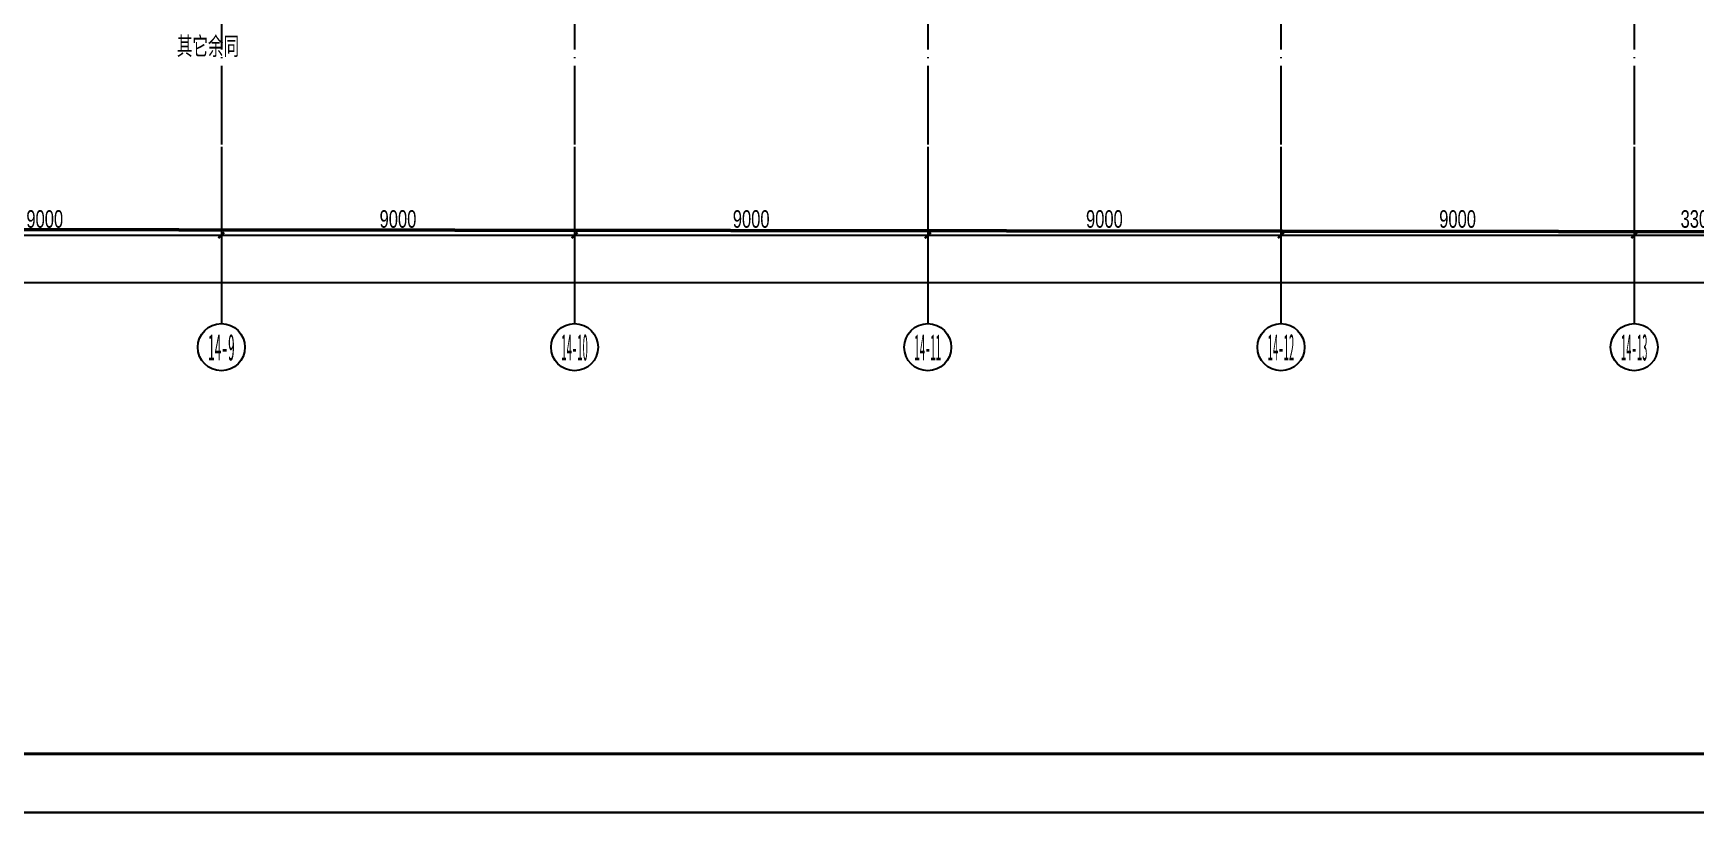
# Model space of a CAD drawing. Extents: x -233336 to 840473, y -28113 to 330904.
# Drawn here: x 63606 to 105943, y -25504 to -5649 of the extents above; entities that cross this region are included whole.
import ezdxf
from ezdxf.enums import TextEntityAlignment as Align
from ezdxf.xclip import XClip

# ---------------------------------------------------------------- set-up
doc = ezdxf.new("R2010")
doc.units = 0
doc.header["$LTSCALE"] = 1000
doc.header["$XCLIPFRAME"] = 2
doc.linetypes.add('104-14# 核心筒$0$DOTE', pattern=[2.42, 2, -0.2, 0.02, -0.2])
doc.layers.get('0').update_dxf_attribs({"linetype": 'CONTINUOUS'})
doc.layers.get('Defpoints').update_dxf_attribs({"linetype": 'CONTINUOUS'})
for name, color, linetype in [('104-14# 核心筒$0$01-标注_轴线坐标', 8, 'CONTINUOUS'), ('104-14# 核心筒$0$A_AXIS-轴线', 8, '104-14# 核心筒$0$DOTE'), ('104-14# 核心筒$0$AXIS_TEXT', 7, 'CONTINUOUS'), ('AXIS_TEXT', 7, 'CONTINUOUS'), ('DIM-插座', 80, 'CONTINUOUS')]:
    doc.layers.add(name, color=color, linetype=linetype)
doc.layers.add('X-104 14#平面$0$road', color=8, linetype='CONTINUOUS', lineweight=50)
doc.styles.add('104-14# 核心筒$0$_TCH_AXIS', font='STXIHEI.TTF', dxfattribs={"width": 0.8})
doc.styles.add('104-14# 核心筒$0$_TCH_DIM_T3', font='ros.shx', dxfattribs={"width": 0.705882, "bigfont": 'jd.shx'})
doc.styles.add('_TEL_DIM', font='ROMANS2', dxfattribs={"width": 0.8, "height": 3.5, "bigfont": 'HZDF2'})
doc.styles.add('COMPLEX', font='COMPLEX')
doc.dimstyles.new('104-14# 核心筒$0$_TCH_ARCH&&150', dxfattribs={"dimtxt": 446.25, "dimasz": 150, "dimexe": 375, "dimexo": 450, "dimgap": 189.375, "dimtad": 1, "dimdec": 0, "dimzin": 0, "dimdsep": 46, "dimtxsty": '104-14# 核心筒$0$_TCH_DIM_T3', "dimblk": '104-14# 核心筒$0$_ArchTick', "dimcen": 0.09, "dimclrt": 7, "dimazin": 2, "dimtfac": 1, "dimtdec": 0, "dimtix": 1, "dimtmove": 2, "dimatfit": 3, "dimfxl": 0, "dimtolj": 1, "dimtzin": 0, "dimarcsym": 0})

# ---------------------------------------------------------------- blocks, each defined once
blk = doc.blocks.new('图框-A1+1-2')
for points, const_width in [([(0, 0), (1261, 0), (1261, 594), (0, 594)], 0.05), ([(1186, 584), (25, 584), (25, 10), (1186, 10)], 0.5)]:
    blk.add_lwpolyline(points, close=True, dxfattribs=dict(const_width=const_width))
blk = doc.blocks.new('104-14# 核心筒$0$_ArchTick')
at = {"color": 0, "linetype": 'ByBlock', "const_width": 0.4}
blk.add_lwpolyline([(-0.5, -0.5), (0.5, 0.5)], dxfattribs=at)
blk = doc.blocks.new('*D245')
at = {"layer": '104-14# 核心筒$0$01-标注_轴线坐标', "color": 0, "lineweight": -2}
for p, q in [((-1359, -8995), (-1359, -12370)), ((116900, -8995), (116900, -12370)), ((-1359, -11995), (116900, -11995))]:
    blk.add_line(p, q, dxfattribs=at)
at = {"layer": 'Defpoints', "color": 0}
for p in [(-1359, -8545), (116900, -8545), (116900, -11995)]:
    blk.add_point(p, dxfattribs=at)
at = {"layer": '104-14# 核心筒$0$01-标注_轴线坐标', "color": 0, "lineweight": -2, "xscale": 150, "yscale": 150, "zscale": 150, "rotation": 180}
blk.add_blockref('104-14# 核心筒$0$_ArchTick', (-1359, -11995), dxfattribs=at)
at = {"layer": '104-14# 核心筒$0$01-标注_轴线坐标', "color": 0, "lineweight": -2, "xscale": 150, "yscale": 150, "zscale": 150}
blk.add_blockref('104-14# 核心筒$0$_ArchTick', (116900, -11995), dxfattribs=at)
at = {"layer": '104-14# 核心筒$0$01-标注_轴线坐标', "color": 7, "insert": (57771, -11583), "char_height": 446.2, "attachment_point": 5, "style": '104-14# 核心筒$0$_TCH_DIM_T3'}
blk.add_mtext('\\A1;118259', dxfattribs=at)
blk = doc.blocks.new('*D254')
at = {"layer": '104-14# 核心筒$0$01-标注_轴线坐标', "color": 0, "lineweight": -2}
for p, q in [((59400, -8995), (59400, -11170)), ((68400, -8995), (68400, -11170)), ((59400, -10795), (68400, -10795))]:
    blk.add_line(p, q, dxfattribs=at)
at = {"layer": 'Defpoints', "color": 0}
for p in [(59400, -8545), (68400, -8545), (68400, -10795)]:
    blk.add_point(p, dxfattribs=at)
at = {"layer": '104-14# 核心筒$0$01-标注_轴线坐标', "color": 0, "lineweight": -2, "xscale": 150, "yscale": 150, "zscale": 150, "rotation": 180}
blk.add_blockref('104-14# 核心筒$0$_ArchTick', (59400, -10795), dxfattribs=at)
at = {"layer": '104-14# 核心筒$0$01-标注_轴线坐标', "color": 0, "lineweight": -2, "xscale": 150, "yscale": 150, "zscale": 150}
blk.add_blockref('104-14# 核心筒$0$_ArchTick', (68400, -10795), dxfattribs=at)
at = {"layer": '104-14# 核心筒$0$01-标注_轴线坐标', "color": 7, "insert": (63900, -10383), "char_height": 446.2, "attachment_point": 5, "style": '104-14# 核心筒$0$_TCH_DIM_T3'}
blk.add_mtext('\\A1;9000', dxfattribs=at)
blk = doc.blocks.new('*D255')
at = {"layer": '104-14# 核心筒$0$01-标注_轴线坐标', "color": 0, "lineweight": -2}
for p, q in [((68400, -8995), (68400, -11170)), ((77400, -8995), (77400, -11170)), ((68400, -10795), (77400, -10795))]:
    blk.add_line(p, q, dxfattribs=at)
at = {"layer": 'Defpoints', "color": 0}
for p in [(68400, -8545), (77400, -8545), (77400, -10795)]:
    blk.add_point(p, dxfattribs=at)
at = {"layer": '104-14# 核心筒$0$01-标注_轴线坐标', "color": 0, "lineweight": -2, "xscale": 150, "yscale": 150, "zscale": 150, "rotation": 180}
blk.add_blockref('104-14# 核心筒$0$_ArchTick', (68400, -10795), dxfattribs=at)
at = {"layer": '104-14# 核心筒$0$01-标注_轴线坐标', "color": 0, "lineweight": -2, "xscale": 150, "yscale": 150, "zscale": 150}
blk.add_blockref('104-14# 核心筒$0$_ArchTick', (77400, -10795), dxfattribs=at)
at = {"layer": '104-14# 核心筒$0$01-标注_轴线坐标', "color": 7, "insert": (72900, -10383), "char_height": 446.2, "attachment_point": 5, "style": '104-14# 核心筒$0$_TCH_DIM_T3'}
blk.add_mtext('\\A1;9000', dxfattribs=at)
blk = doc.blocks.new('*D256')
at = {"layer": '104-14# 核心筒$0$01-标注_轴线坐标', "color": 0, "lineweight": -2}
for p, q in [((77400, -8995), (77400, -11170)), ((86400, -8995), (86400, -11170)), ((77400, -10795), (86400, -10795))]:
    blk.add_line(p, q, dxfattribs=at)
at = {"layer": 'Defpoints', "color": 0}
for p in [(77400, -8545), (86400, -8545), (86400, -10795)]:
    blk.add_point(p, dxfattribs=at)
at = {"layer": '104-14# 核心筒$0$01-标注_轴线坐标', "color": 0, "lineweight": -2, "xscale": 150, "yscale": 150, "zscale": 150, "rotation": 180}
blk.add_blockref('104-14# 核心筒$0$_ArchTick', (77400, -10795), dxfattribs=at)
at = {"layer": '104-14# 核心筒$0$01-标注_轴线坐标', "color": 0, "lineweight": -2, "xscale": 150, "yscale": 150, "zscale": 150}
blk.add_blockref('104-14# 核心筒$0$_ArchTick', (86400, -10795), dxfattribs=at)
at = {"layer": '104-14# 核心筒$0$01-标注_轴线坐标', "color": 7, "insert": (81900, -10383), "char_height": 446.2, "attachment_point": 5, "style": '104-14# 核心筒$0$_TCH_DIM_T3'}
blk.add_mtext('\\A1;9000', dxfattribs=at)
blk = doc.blocks.new('*D257')
at = {"layer": '104-14# 核心筒$0$01-标注_轴线坐标', "color": 0, "lineweight": -2}
for p, q in [((86400, -8995), (86400, -11170)), ((95400, -8995), (95400, -11170)), ((86400, -10795), (95400, -10795))]:
    blk.add_line(p, q, dxfattribs=at)
at = {"layer": 'Defpoints', "color": 0}
for p in [(86400, -8545), (95400, -8545), (95400, -10795)]:
    blk.add_point(p, dxfattribs=at)
at = {"layer": '104-14# 核心筒$0$01-标注_轴线坐标', "color": 0, "lineweight": -2, "xscale": 150, "yscale": 150, "zscale": 150, "rotation": 180}
blk.add_blockref('104-14# 核心筒$0$_ArchTick', (86400, -10795), dxfattribs=at)
at = {"layer": '104-14# 核心筒$0$01-标注_轴线坐标', "color": 0, "lineweight": -2, "xscale": 150, "yscale": 150, "zscale": 150}
blk.add_blockref('104-14# 核心筒$0$_ArchTick', (95400, -10795), dxfattribs=at)
at = {"layer": '104-14# 核心筒$0$01-标注_轴线坐标', "color": 7, "insert": (90900, -10383), "char_height": 446.2, "attachment_point": 5, "style": '104-14# 核心筒$0$_TCH_DIM_T3'}
blk.add_mtext('\\A1;9000', dxfattribs=at)
blk = doc.blocks.new('*D258')
at = {"layer": '104-14# 核心筒$0$01-标注_轴线坐标', "color": 0, "lineweight": -2}
for p, q in [((95400, -8995), (95400, -11170)), ((104400, -8995), (104400, -11170)), ((95400, -10795), (104400, -10795))]:
    blk.add_line(p, q, dxfattribs=at)
at = {"layer": 'Defpoints', "color": 0}
for p in [(95400, -8545), (104400, -8545), (104400, -10795)]:
    blk.add_point(p, dxfattribs=at)
at = {"layer": '104-14# 核心筒$0$01-标注_轴线坐标', "color": 0, "lineweight": -2, "xscale": 150, "yscale": 150, "zscale": 150, "rotation": 180}
blk.add_blockref('104-14# 核心筒$0$_ArchTick', (95400, -10795), dxfattribs=at)
at = {"layer": '104-14# 核心筒$0$01-标注_轴线坐标', "color": 0, "lineweight": -2, "xscale": 150, "yscale": 150, "zscale": 150}
blk.add_blockref('104-14# 核心筒$0$_ArchTick', (104400, -10795), dxfattribs=at)
at = {"layer": '104-14# 核心筒$0$01-标注_轴线坐标', "color": 7, "insert": (99900, -10383), "char_height": 446.2, "attachment_point": 5, "style": '104-14# 核心筒$0$_TCH_DIM_T3'}
blk.add_mtext('\\A1;9000', dxfattribs=at)
blk = doc.blocks.new('*D259')
at = {"layer": '104-14# 核心筒$0$01-标注_轴线坐标', "color": 0, "lineweight": -2}
for p, q in [((104400, -8995), (104400, -11170)), ((107700, -8995), (107700, -11170)), ((104400, -10795), (107700, -10795))]:
    blk.add_line(p, q, dxfattribs=at)
at = {"layer": 'Defpoints', "color": 0}
for p in [(104400, -8545), (107700, -8545), (107700, -10795)]:
    blk.add_point(p, dxfattribs=at)
at = {"layer": '104-14# 核心筒$0$01-标注_轴线坐标', "color": 0, "lineweight": -2, "xscale": 150, "yscale": 150, "zscale": 150, "rotation": 180}
blk.add_blockref('104-14# 核心筒$0$_ArchTick', (104400, -10795), dxfattribs=at)
at = {"layer": '104-14# 核心筒$0$01-标注_轴线坐标', "color": 0, "lineweight": -2, "xscale": 150, "yscale": 150, "zscale": 150}
blk.add_blockref('104-14# 核心筒$0$_ArchTick', (107700, -10795), dxfattribs=at)
at = {"layer": '104-14# 核心筒$0$01-标注_轴线坐标', "color": 7, "insert": (106050, -10383), "char_height": 446.2, "attachment_point": 5, "style": '104-14# 核心筒$0$_TCH_DIM_T3'}
blk.add_mtext('\\A1;3300', dxfattribs=at)
blk = doc.blocks.new('_AXISO')
blk.add_circle((0, 0), 0.5)
at = {"layer": 'AXIS_TEXT', "style": 'COMPLEX', "width": 1.041667}
blk.add_attdef('A', text='', height=0.56, dxfattribs=at).set_placement((-0.25, -0.28), (0.25, -0.28), align=Align.FIT)
blk = doc.blocks.new('104-14# 核心筒')
at = {"layer": '104-14# 核心筒$0$01-标注_轴线坐标'}
for p, q in [((68400, -8545.1), (68400, -13045.1)), ((77400, -8545.1), (77400, -13045.1)), ((86400, -8545.1), (86400, -13045.1)), ((95400, -8545.1), (95400, -13045.1)), ((104400, -8545.1), (104400, -13045.1))]:
    blk.add_line(p, q, dxfattribs=at)
at = {"layer": '104-14# 核心筒$0$A_AXIS-轴线'}
for p, q in [((68400, 54018.4), (68400, -8545.1)), ((77400, 54018.4), (77400, -8545.1)), ((86400, 54018.4), (86400, -8545.1)), ((95400, 54018.4), (95400, -8545.1)), ((104400, 54018.4), (104400, -8545.1))]:
    blk.add_line(p, q, dxfattribs=at)
at = {"layer": '104-14# 核心筒$0$01-标注_轴线坐标'}
ref = blk.add_blockref('_AXISO', (68400, -13645.1), dxfattribs=dict(at, xscale=1200, yscale=1200, zscale=1200))
ref.add_attrib('A', '14-9', dxfattribs={"layer": '104-14# 核心筒$0$AXIS_TEXT', "height": 678.82, "style": '104-14# 核心筒$0$_TCH_AXIS', "width": 0.46828}).set_placement((68060.6, -13984.5), (68739.4, -13984.5), align=Align.FIT)
ref = blk.add_blockref('_AXISO', (77400, -13645.1), dxfattribs=dict(at, xscale=1200, yscale=1200, zscale=1200))
ref.add_attrib('A', '14-10', dxfattribs={"layer": '104-14# 核心筒$0$AXIS_TEXT', "height": 678.82, "style": '104-14# 核心筒$0$_TCH_AXIS', "width": 0.366464}).set_placement((77060.6, -13984.5), (77739.4, -13984.5), align=Align.FIT)
ref = blk.add_blockref('_AXISO', (86400, -13645.1), dxfattribs=dict(at, xscale=1200, yscale=1200, zscale=1200))
ref.add_attrib('A', '14-11', dxfattribs={"layer": '104-14# 核心筒$0$AXIS_TEXT', "height": 678.82, "style": '104-14# 核心筒$0$_TCH_AXIS', "width": 0.366464}).set_placement((86060.6, -13984.5), (86739.4, -13984.5), align=Align.FIT)
ref = blk.add_blockref('_AXISO', (95400, -13645.1), dxfattribs=dict(at, xscale=1200, yscale=1200, zscale=1200))
ref.add_attrib('A', '14-12', dxfattribs={"layer": '104-14# 核心筒$0$AXIS_TEXT', "height": 678.82, "style": '104-14# 核心筒$0$_TCH_AXIS', "width": 0.366464}).set_placement((95060.6, -13984.5), (95739.4, -13984.5), align=Align.FIT)
ref = blk.add_blockref('_AXISO', (104400, -13645.1), dxfattribs=dict(at, xscale=1200, yscale=1200, zscale=1200))
ref.add_attrib('A', '14-13', dxfattribs={"layer": '104-14# 核心筒$0$AXIS_TEXT', "height": 678.82, "style": '104-14# 核心筒$0$_TCH_AXIS', "width": 0.366464}).set_placement((104060.6, -13984.5), (104739.4, -13984.5), align=Align.FIT)
for p1, p2, distance, text, picture, middle in [((-1359, -8545.1), (116900.2, -8545.1), -3450, '118259', '*D245', (57770.6, -11582.6)), ((59400, -8545.1), (68400, -8545.1), -2250, '9000', '*D254', (63900, -10382.6)), ((68400, -8545.1), (77400, -8545.1), -2250, '9000', '*D255', (72900, -10382.6)), ((77400, -8545.1), (86400, -8545.1), -2250, '9000', '*D256', (81900, -10382.6)), ((86400, -8545.1), (95400, -8545.1), -2250, '9000', '*D257', (90900, -10382.6)), ((95400, -8545.1), (104400, -8545.1), -2250, '9000', '*D258', (99900, -10382.6)), ((104400, -8545.1), (107700, -8545.1), -2250, '3300', '*D259', (106050, -10382.6))]:
    dim = blk.add_aligned_dim(p1=p1, p2=p2, distance=distance, text=text, dimstyle='104-14# 核心筒$0$_TCH_ARCH&&150', dxfattribs=at)
    dim.commit()
    dim.dimension.update_dxf_attribs({"geometry": picture, "text_midpoint": middle})
blk = doc.blocks.new('X-104 14#平面')
blk.add_lwpolyline([(-38664.4, 63600), (150485.6, 63600), (150485.6, -25500), (-38664.4, -25500)], close=True)
at = {"layer": 'X-104 14#平面$0$road', "flags": 128}
blk.add_lwpolyline([(116535.3, -10713.9), (46213.8, -10634.9)], dxfattribs=at)
ref = blk.add_blockref('104-14# 核心筒', (0, 0))
XClip(ref).set_block_clipping_path([(-38664.3623821461, -25500), (139216.5485069363, 330900)])
at = {"xscale": 150, "yscale": 150, "zscale": 150}
blk.add_blockref('图框-A1+1-2', (-38664.4, -25500), dxfattribs=at)

msp = doc.modelspace()

# ---------------------------------------------------------------- block references
msp.add_blockref('X-104 14#平面', (0, 0))

# ---------------------------------------------------------------- texts
at = {"layer": 'DIM-插座', "color": 7, "style": '_TEL_DIM', "width": 0.8}
msp.add_text('其它余同', height=520.87, dxfattribs=at).set_placement((67267.1, -6254.9))

doc.saveas('drawing.dxf')
